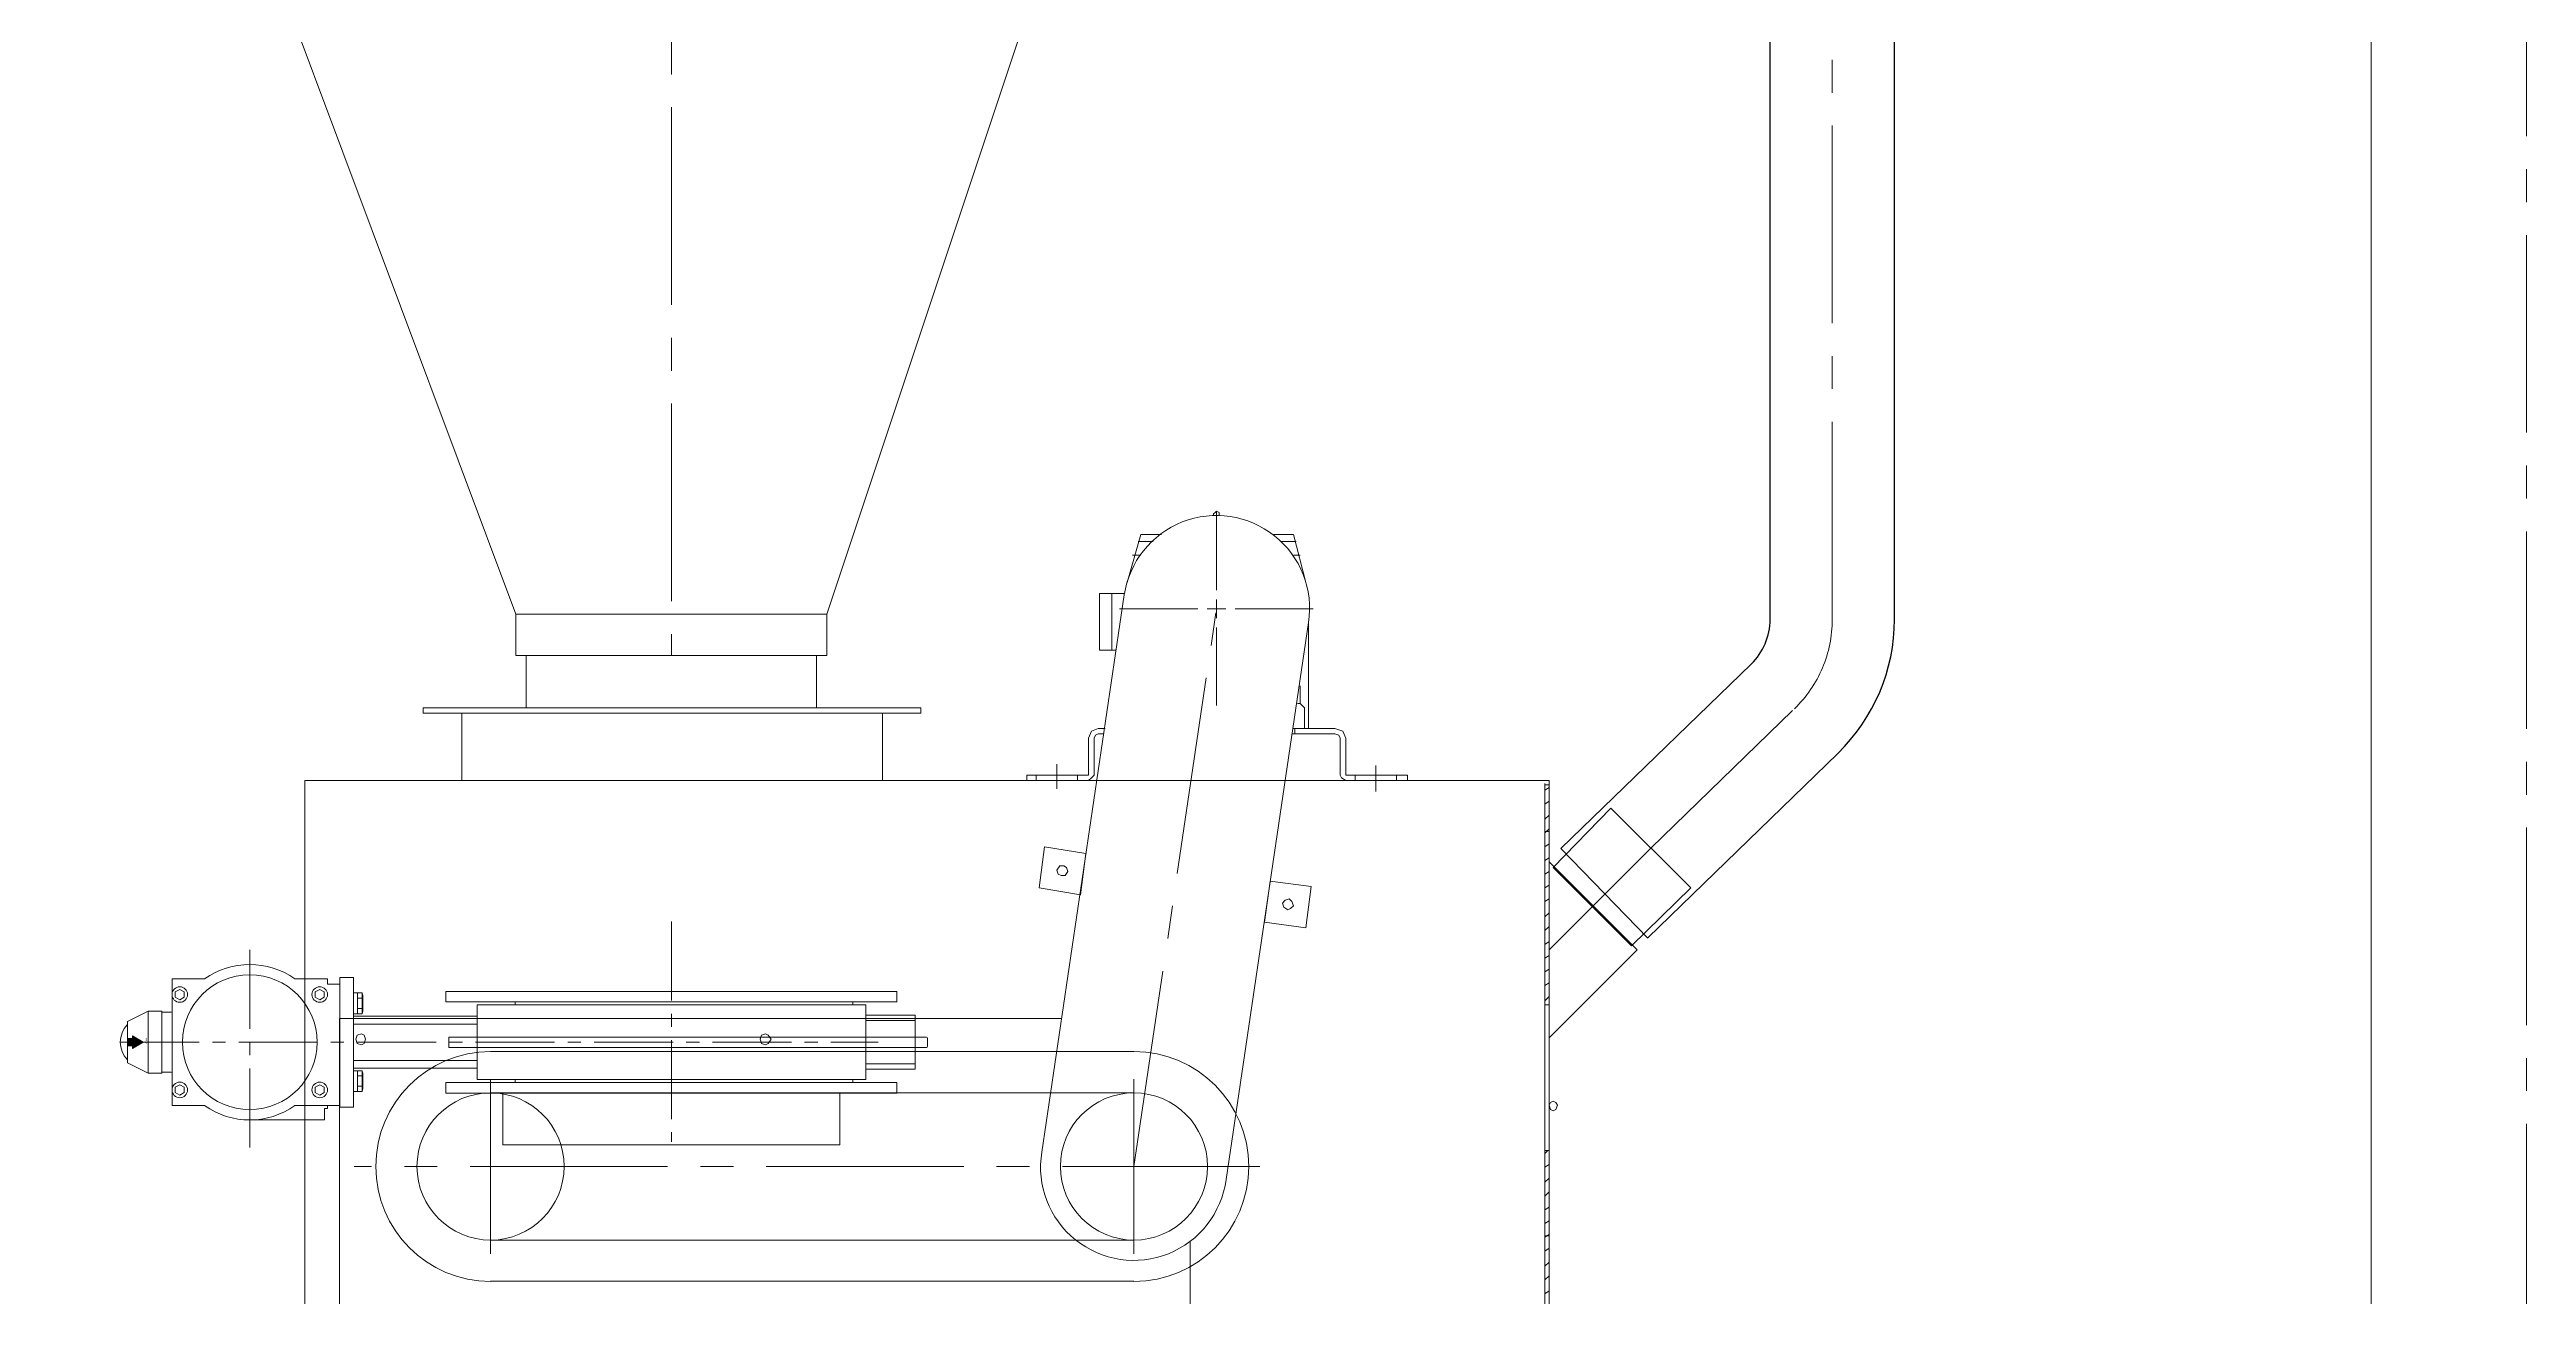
# Model space of a CAD drawing. Header units: millimetres. Extents: x 163705 to 1616509, y 81827 to 302547.
# Drawn here: x 1498796 to 1501186, y 144891 to 146094 of the extents above; entities that cross this region are included whole.
import ezdxf

# ---------------------------------------------------------------- set-up
doc = ezdxf.new("R2010")
doc.units = ezdxf.units.MM
doc.header["$LTSCALE"] = 10
doc.linetypes.add('CENTER2', pattern=[28.575, 19.05, -3.175, 3.175, -3.175])
for name, color, linetype, lineweight in [('1-中心线', 1, 'CENTER2', 0), ('1-设备轮廓', 2, 'Continuous', 18), ('1-钢构', 6, 'Continuous', 0)]:
    doc.layers.add(name, color=color, linetype=linetype, lineweight=lineweight)
doc.styles.get("Standard").update_dxf_attribs({"font": 'arial.ttf'})

# ---------------------------------------------------------------- blocks, each defined once
blk = doc.blocks.new('*U265')
blk.add_line((0, 16000), (0, 0))
at = {"layer": '1-中心线'}
blk.add_line((150, 16000), (150, 0), dxfattribs=at)
blk = doc.blocks.new('*U420')
at = {"layer": '1-中心线'}
for p, q in [((0, 18), (0, 93.4)), ((-93.4, 0), (-18, 0)), ((-9, 0), (9, 0)), ((0, -9), (0, 9)), ((18, 0), (93.4, 0)), ((0, -93.4), (0, -18))]:
    blk.add_line(p, q, dxfattribs=at)
blk = doc.blocks.new('A$C22F163D71')
for p, q in [((975.4, 2326.6), (975.4, 1749.6)), ((1077.6, 2264.3), (979.4, 2166.1))]:
    blk.add_line(p, q)
blk.add_lwpolyline([(747.3, 2481.8), (667.7, 1944.6, -1.01465), (489.9, 1971.1), (569.5, 2508.4, -1.000559)], format="xyb", close=True)
for points in [[(661, 2585.3), (661, 2588), (658.4, 2589.3), (657.1, 2588), (655.7, 2586.6), (655.7, 2585.3)], [(658.4, 2585.3), (658.4, 2589.3)], [(605.3, 2566.7), (585.4, 2566.7), (572.2, 2520.3)], [(597.4, 2560.1), (582.8, 2560.1)], [(744.6, 2520.3), (732.7, 2566.7), (712.8, 2566.7)], [(735.3, 2560.1), (720.7, 2560.1)], [(585.4, 2546.8), (577.5, 2546.8)], [(739.3, 2546.8), (732.7, 2546.8)], [(569.5, 2509.7), (545.6, 2509.7), (545.6, 2455.3), (561.6, 2455.3)], [(557.6, 2509.7), (557.6, 2455.3)], [(747.3, 2481.8), (747.3, 2379.7)], [(272.4, 2399.6), (272.4, 2450), (-7.5, 2450), (-7.5, 2399.6)], [(739.3, 2420.8), (739.3, 2403.6), (743.3, 2399.6), (743.3, 2379.7)], [(-69.8, 2394.3), (-69.8, 2329.3)], [(336.1, 2329.3), (336.1, 2394.3)], [(739.3, 2403.6), (736.7, 2403.6)], [(550.9, 2379.7), (544.3, 2379.7), (537.7, 2377), (535, 2370.4), (535, 2334.6)], [(549.6, 2374.4), (544.3, 2374.4), (541.7, 2373.1), (540.3, 2370.4), (540.3, 2334.6), (537.7, 2331.9), (535, 2329.3)], [(783.1, 2329.3), (779.1, 2331.9), (777.8, 2334.6), (777.8, 2370.4), (776.4, 2373.1), (772.5, 2374.4), (731.3, 2374.4)], [(732.7, 2379.7), (772.5, 2379.7), (780.4, 2377), (783.1, 2370.4), (783.1, 2334.6), (842.8, 2334.6), (842.8, 2329.3)], [(734, 2379.7), (734, 2374.4)], [(504.5, 2345.2), (504.5, 2321.3)], [(812.3, 2343.9), (812.3, 2318.7)], [(1025.8, 1749.6), (-221.1, 1749.6), (-221.1, 2329.3), (979.4, 2329.3), (979.4, 1749.6)], [(535, 2334.6), (475.3, 2334.6), (475.3, 2329.3), (535, 2329.3)], [(484.6, 2334.6), (484.6, 2329.3)], [(524.4, 2334.6), (524.4, 2329.3)], [(792.4, 2334.6), (792.4, 2329.3)], [(832.2, 2334.6), (832.2, 2329.3)], [(975.4, 2320), (979.4, 2322.7)], [(975.4, 2306.7), (979.4, 2309.4)], [(975.4, 2292.1), (979.4, 2296.1)], [(975.4, 2278.9), (979.4, 2282.9)], [(975.4, 2280.2), (979.4, 2280.2)], [(975.4, 2265.6), (979.4, 2268.3)], [(975.4, 2252.4), (979.4, 2255)], [(975.4, 2239.1), (979.4, 2241.7)], [(975.4, 2225.8), (979.4, 2228.5)], [(975.4, 2212.6), (979.4, 2215.2)], [(975.4, 2198), (979.4, 2201.9)], [(975.4, 2184.7), (979.4, 2188.7)], [(975.4, 2171.4), (979.4, 2174.1)], [(975.4, 2158.2), (979.4, 2160.8)], [(975.4, 2144.9), (979.4, 2147.6)], [(975.4, 2131.6), (979.4, 2134.3)], [(975.4, 2117.1), (979.4, 2121)], [(979.4, 2113.1), (975.4, 2113.1)], [(508.5, 2099.8), (-187.9, 2099.8), (-187.9, 1800), (633.2, 1800), (633.2, 1884.9)], [(975.4, 1969.8), (978.1, 1972.5)], [(975.4, 1972.5), (979.4, 1972.5)], [(975.4, 1956.6), (979.4, 1959.2)], [(975.4, 1942), (979.4, 1945.9)], [(975.4, 1928.7), (979.4, 1932.7)], [(975.4, 1915.4), (979.4, 1918.1)], [(975.4, 1902.2), (979.4, 1904.8)], [(975.4, 1888.9), (979.4, 1891.6)], [(979.4, 1890.2), (975.4, 1890.2)], [(975.4, 1875.6), (979.4, 1878.3)], [(975.4, 1861), (979.4, 1865)], [(975.4, 1847.8), (979.4, 1851.8)], [(975.4, 1834.5), (979.4, 1837.2)]]:
    blk.add_lwpolyline(points)
for points in [[(373.2, 2394.3), (373.2, 2399.6), (-107, 2399.6), (-107, 2394.3)], [(979.4, 1760.2), (979.4, 2325.3), (975.4, 2325.3), (975.4, 1760.2)], [(1059, 2170.1), (983.4, 2245.7), (1039.1, 2302.8), (1116, 2225.8)], [(487.3, 2225.8), (527.1, 2219.2), (532.4, 2259), (492.6, 2265.6)], [(515.1, 2241.7), (513.8, 2245.7), (511.1, 2247), (507.2, 2247), (504.5, 2243.1), (505.8, 2239.1), (508.5, 2237.8), (512.5, 2237.8)], [(979.4, 2251), (1064.3, 2166.1), (979.4, 2081.2)], [(744.6, 2187.4), (704.8, 2192.7), (710.1, 2232.5), (749.9, 2227.2)], [(722.1, 2211.2), (724.7, 2213.9), (728.7, 2215.2), (731.3, 2212.6), (732.7, 2208.6), (730, 2205.9), (727.4, 2204.6), (723.4, 2207.3)], [(-162.7, 2079.9), (-164, 2083.9), (-166.7, 2085.2), (-170.7, 2083.9), (-172, 2079.9), (-170.7, 2075.9), (-166.7, 2074.6), (-164, 2075.9)], [(228.6, 2079.9), (226, 2083.9), (223.3, 2085.2), (219.3, 2083.9), (218, 2079.9), (219.3, 2075.9), (223.3, 2074.6), (226, 2075.9)], [(987.4, 2016.2), (986, 2018.9), (983.4, 2020.2), (980.7, 2018.9), (979.4, 2016.2), (980.7, 2012.3), (983.4, 2010.9), (986, 2012.3)]]:
    blk.add_lwpolyline(points, close=True)
at = {"ltscale": 0.025}
for points in [[(578.8, 2068), (-42, 2068)], [(578.8, 2028.2), (-42, 2028.2)], [(578.8, 1886.2), (-42, 1886.2)], [(578.8, 1846.5), (-42, 1846.5)]]:
    blk.add_lwpolyline(points, dxfattribs=at)
for centre in [(-42, 1957.2), (578.8, 1957.2)]:
    blk.add_circle(centre, 71, dxfattribs=at)
for centre, start, end in [((-42, 1957.2), 90, 270), ((578.8, 1957.2), 270, 90)]:
    blk.add_arc(centre, 110.8, start, end, dxfattribs=at)
at = {"layer": '1-中心线'}
for p, q in [((578.8, 1957.2), (658.4, 2495.1)), ((-42, 2041.5), (-42, 1872.9)), ((578.8, 2041.5), (578.8, 1872.9)), ((700.3, 1957.2), (-173.6, 1957.2))]:
    blk.add_line(p, q, dxfattribs=at)
at = {"layer": '1-中心线', "extrusion": (0, 0, -1)}
blk.add_blockref('*U420', (-658.4, 2495.1), dxfattribs=at)
blk = doc.blocks.new('G$C1AB4B170')
for p, q in [((450, 40), (0, 1240)), ((750, 40), (1150, 1240)), ((750, 40), (450, 40)), ((450, 0), (450, 40)), ((750, 40), (750, 0)), ((750, 0), (450, 0))]:
    blk.add_line(p, q)
at = {"layer": '1-中心线'}
blk.add_line((600, 2243.2), (600, 0), dxfattribs=at)
blk = doc.blocks.new('A$C40B77E40')
at = {"layer": '1-设备轮廓'}
for p, q in [((0, 10), (2.5, 10)), ((6, 0), (0, 10)), ((2.5, 15), (9.5, 15)), ((2.5, 15), (2.5, 10)), ((12, 10), (6, 0)), ((9.5, 15), (9.5, 10)), ((9.5, 10), (12, 10))]:
    blk.add_line(p, q, dxfattribs=at)
blk = doc.blocks.new('300对夹阀')
h = blk.add_hatch(color=256)
h.dxf.hatch_style = 1
h.paths.add_polyline_path([(-519.8, -33), (-519.8, -35.5), (-524.8, -35.5), (-524.8, -42.5), (-519.8, -42.5), (-519.8, -45), (-509.8, -39)])
for p, q in [((-481.8, -100), (-481.8, 22)), ((-481.8, 22), (-450.5, 22)), ((-363.2, 22), (-331.8, 22)), ((-331.8, 17), (-331.8, 22)), ((-319.8, 17), (-331.8, 17)), ((-319.8, -101.5), (-319.8, 23.5)), ((-306.8, 23.5), (-319.8, 23.5)), ((-306.8, -101.5), (-306.8, 23.5)), ((-302.8, 8.5), (-306.8, 8.5)), ((-306.8, 8.5), (-306.8, -11.5)), ((-298.3, 8.5), (-302.8, 8.5)), ((-302.8, 8.5), (-302.8, -11.5)), ((-298.3, 3.5), (-302.8, 3.5)), ((-298.3, 8.5), (-298.3, -11.5)), ((-297.8, 6), (-297.8, -9)), ((175, 0), (-150.6, 0)), ((-524.8, -19), (-504.8, -9)), ((-524.8, -59), (-524.8, -19)), ((-504.8, -69), (-504.8, -9)), ((-504.8, -9), (-491.8, -9)), ((-491.8, -69), (-491.8, -9)), ((-491.8, -69), (-491.8, -9)), ((-482.8, -10), (-491.8, -10)), ((-306.8, -11.5), (-302.8, -11.5)), ((-187.5, -14), (-306.8, -14)), ((-187.5, -21.5), (-306.8, -21.5)), ((-298.3, -6.5), (-302.8, -6.5)), ((-302.8, -11.5), (-298.3, -11.5)), ((187.5, -3), (-187.5, -3)), ((-187.5, -75), (-187.5, -3)), ((-150.6, 0), (-150.6, -3)), ((175, -3), (175, 0)), ((187.5, -75), (187.5, -3)), ((235.1, -13), (187.5, -13)), ((235.1, -18), (187.5, -18)), ((235.1, -65), (235.1, -13)), ((-214.6, -34), (246.1, -34)), ((-214.6, -44), (-214.6, -34)), ((-214.6, -44), (246.1, -44)), ((247.1, -43), (247.1, -35)), ((-504.8, -69), (-524.8, -59)), ((-504.8, -69), (-491.8, -69)), ((-482.8, -68), (-491.8, -68)), ((-187.5, -56.5), (-306.8, -56.5)), ((-187.5, -64), (-306.8, -64)), ((-302.8, -66.5), (-306.8, -66.5)), ((-306.8, -66.5), (-306.8, -86.5)), ((-298.3, -66.5), (-302.8, -66.5)), ((-302.8, -66.5), (-302.8, -86.5)), ((-298.3, -71.5), (-302.8, -71.5)), ((-298.3, -66.5), (-298.3, -86.5)), ((-297.8, -69), (-297.8, -84)), ((235.1, -60), (187.5, -60)), ((235.1, -65), (187.5, -65)), ((-306.8, -86.5), (-302.8, -86.5)), ((-298.3, -81.5), (-302.8, -81.5)), ((-302.8, -86.5), (-298.3, -86.5)), ((187.5, -75), (-187.5, -75)), ((-162.5, -88), (-162.5, -138)), ((-150.6, -78), (-150.6, -75)), ((175, -78), (-150.6, -78)), ((162.5, -88), (162.5, -138)), ((175, -78), (175, -75)), ((-481.8, -100), (-450.5, -100)), ((-334.8, -114), (-406.8, -114)), ((-363.2, -100), (-319.8, -100)), ((-331.8, -103), (-334.8, -103)), ((-334.8, -103), (-334.8, -114)), ((-331.8, -100), (-331.8, -103)), ((-306.8, -101.5), (-319.8, -101.5)), ((162.5, -138), (-162.5, -138))]:
    blk.add_line(p, q)
for points in [[(-474.3, 12), (-470, 9.5), (-470, 4.5), (-474.3, 2), (-478.7, 4.5), (-478.7, 9.5)], [(-339.3, 12), (-343.7, 9.5), (-343.7, 4.5), (-339.3, 2), (-335, 4.5), (-335, 9.5)], [(-217.5, 10), (217.5, 10), (217.5, 0), (-217.5, 0)], [(-474.3, -90), (-470, -87.5), (-470, -82.5), (-474.3, -80), (-478.7, -82.5), (-478.7, -87.5)], [(-339.3, -90), (-343.7, -87.5), (-343.7, -82.5), (-339.3, -80), (-335, -82.5), (-335, -87.5)], [(-217.5, -88), (217.5, -88), (217.5, -78), (-217.5, -78)]]:
    blk.add_lwpolyline(points, close=True)
for centre, radius in [((-406.8, -39), 65), ((-474.3, 7), 7.5), ((-339.3, 7), 7.5), ((-474.3, -85), 7.5), ((-339.3, -85), 7.5)]:
    blk.add_circle(centre, radius)
for centre, radius, start, end in [((-406.8, -39), 75, 54.4229, 125.5771), ((-304.3, 6), 6.5, 337.3801, 22.6199), ((-323.1, -1.5), 25.3, 348.5788, 11.4212), ((-507.7, -39), 24.1, 135.2397, 224.7603), ((-482.8, -9), 1, 270, 0), ((-304.3, -9), 6.5, 337.3801, 22.6199), ((246.1, -35), 1, 0, 90), ((246.1, -43), 1, 270, 0), ((-482.8, -69), 1, 0, 90), ((-304.3, -69), 6.5, 337.3801, 22.6199), ((-323.1, -76.5), 25.3, 348.5788, 11.4212), ((-304.3, -84), 6.5, 337.3801, 22.6199), ((-406.8, -39), 75, 234.4229, 305.5771)]:
    blk.add_arc(centre, radius, start, end)
at = {"layer": '1-中心线', "ltscale": 0.4}
for p, q in [((0, 77.3), (0, -135.1)), ((-406.8, -140.5), (-406.8, 54.3)), ((-531.8, -39), (199.4, -39))]:
    blk.add_line(p, q, dxfattribs=at)
at = {"rotation": 90}
blk.add_blockref('A$C40B77E40', (-509.8, -45), dxfattribs=at)
blk.add_text('OPRN', height=1.4, rotation=90).set_placement((-505.9, -40.8))
blk = doc.blocks.new('A$Cda213b59')
blk.add_line((308.3, 86.2), (392.3, 0))
for points in [[(392.1, 0.2), (575.5, 178.1, 0.202936), (630.2, 307.3), (630.2, 2202.6, 0.414214), (450.2, 2382.6), (225.1, 2382.6)], [(308.3, 86.2), (491.9, 264.2, 0.202936), (510.2, 307.3), (510.2, 2202.6, 0.414214), (450.2, 2262.6), (225.1, 2262.6)]]:
    blk.add_lwpolyline(points, format="xyb")
at = {"layer": '1-中心线'}
blk.add_lwpolyline([(395.1, 86.8), (533.7, 221.1, 0.202936), (570.2, 307.3), (570.2, 2202.6, 0.414214), (450.2, 2322.6), (0, 2322.6)], format="xyb", dxfattribs=at)

msp = doc.modelspace()

# ---------------------------------------------------------------- block references
msp.add_blockref('A$Cda213b59', (1499945.648, 145237.158))
at = {"layer": '1-设备轮廓'}
for name, p in [('G$C1AB4B170', (1498795.648, 145509.632)), ('A$C22F163D71', (1499263.207, 143059.632)), ('300对夹阀', (1499395.648, 145175.679, -0.149))]:
    msp.add_blockref(name, p, dxfattribs=at)
at = {"layer": '1-钢构'}
msp.add_blockref('*U265', (1501035.648, 143059.632), dxfattribs=at)

doc.saveas('drawing.dxf')
